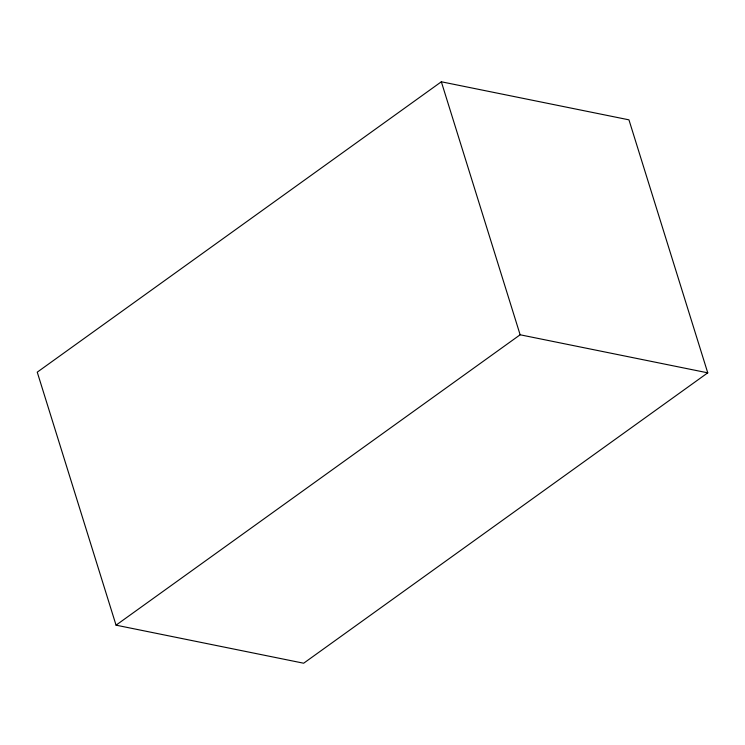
<?xml version="1.0" encoding="UTF-8"?>
<svg xmlns="http://www.w3.org/2000/svg" width="745" height="745" viewBox="0 0 745 745"><rect width="100%" height="100%" fill="white"/><g stroke="black" fill="none" stroke-linecap="round" stroke-linejoin="round"><path stroke-width="1.12" d="M441.338 81.782L37.25 372.165L116.052 625.167L303.662 663.218L707.75 372.835L628.948 119.833L441.338 81.782L520.14 334.784L707.75 372.835M116.052 625.167L520.14 334.784"/></g></svg>
